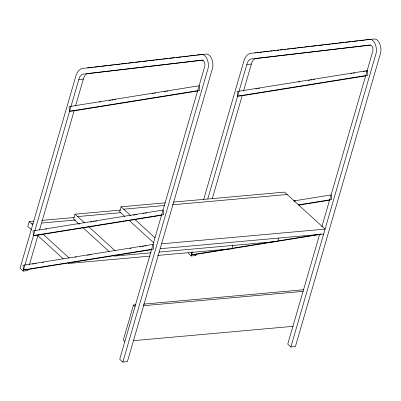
<?xml version="1.0" encoding="UTF-8"?>
<svg xmlns="http://www.w3.org/2000/svg" width="401" height="401" viewBox="0 0 401 401"><rect width="100%" height="100%" fill="white"/><g stroke="black" fill="none" stroke-linecap="round" stroke-linejoin="round"><path stroke-width="0.6" d="M28.055 269.452L27.704 270.65L23.163 271.061L79.042 78.706A10.13 6.055 84.9 0 1 82.977 74.105L202.325 60.125A4.341 2.596 84.9 0 1 204.861 65.985L119.714 359.216L122.826 362.058L127.373 361.652L212.715 67.619A10.055 6.01 84.9 0 0 206.846 54.04L196.535 55.137M75.664 105.573L83.583 78.3A10.13 6.055 84.9 0 1 87.518 73.699L203.177 60.085M207.768 198.931L247.081 63.609A10.13 6.055 84.9 0 1 251.016 59.007L370.364 45.027A4.341 2.596 84.9 0 1 372.895 50.887L321.828 226.811M243.527 91.072L251.622 63.203A10.13 6.055 84.9 0 1 255.557 58.601L370.589 45.057M33.574 221.151L29.203 221.547L27.779 226.455L31.463 229.818M29.448 264.65L38.17 234.635M39.564 229.833L74.27 110.375M120.586 210.099L75.032 214.189L73.604 219.101L79.132 224.149M165.377 202.821L121.072 206.806L119.643 211.713L124.711 216.339M114.455 255.021L114.14 256.114L150.956 252.805M135.974 304.815L133.483 305.041L123.318 340.023L124.876 341.446M122.826 362.058L208.174 68.025A10.055 6.01 84.9 0 0 202.304 54.446L82.13 68.496A15.824 9.459 84.9 0 0 75.979 75.684L20.05 268.214L23.163 271.061M203.603 199.698L244.019 60.581A15.824 9.459 84.9 0 1 250.164 53.398L370.339 39.348A10.055 6.01 84.9 0 1 376.208 52.927L290.865 346.96L295.407 346.554L380.75 52.521A10.055 6.01 84.9 0 0 374.88 38.942L365.812 39.894M196.264 253.753L195.743 255.552L191.202 255.958L192.42 251.758M212.309 198.525L242.129 95.874M232.916 244.956L231.808 248.775L157.548 255.447M278.585 238.149L277.632 241.422L159.072 252.074M319.732 234.029L287.748 344.118L290.865 346.96M254.705 52.987L255.462 52.847M99.523 102.07L100.756 101.869M109.398 100.486L110.631 100.285M111.864 100.09L113.097 99.889M114.335 99.694L115.568 99.493M151.974 93.654L153.207 93.453M154.445 93.258L155.678 93.057M164.315 91.669L165.548 91.473M166.786 91.273L168.019 91.077M69.594 111.232L199.798 90.335L199.267 85.744L69.067 106.636L69.594 111.232L74.135 110.821L198.164 90.922M255.833 88.852L257.066 88.656M258.304 88.456L259.537 88.26M298.414 82.02L299.647 81.819M308.284 80.436L309.522 80.235M310.755 80.04L311.988 79.839M313.221 79.644L314.454 79.443M350.865 73.604L352.098 73.403M353.331 73.208L354.564 73.007M363.206 71.624L364.439 71.423M365.672 71.228L366.905 71.027M237.628 96.135L367.832 75.238L367.301 70.641L237.101 91.538L237.628 96.135L242.169 95.724L366.203 75.824M45.524 229.222L46.757 229.021M78.225 223.974L79.463 223.773M90.566 221.994L91.804 221.793M93.037 221.598L94.27 221.397M95.503 221.202L96.741 221.001M133.147 215.162L134.38 214.961M135.613 214.766L136.846 214.565M143.017 213.573L144.255 213.377M145.488 213.177L146.721 212.981M33.489 235.512L163.688 214.62L163.162 210.024L32.957 230.916L33.489 235.512L38.03 235.106L162.059 215.202M293.552 200.966L331.196 194.926L331.722 199.518L298.404 204.866M294.394 201.152L295.627 200.951M298.625 205.152L330.093 200.104M32.451 264.084L33.684 263.888M34.922 263.688L36.155 263.492M42.326 262.5L43.559 262.304M75.027 257.252L76.265 257.056M87.373 255.272L88.606 255.076M89.839 254.876L91.072 254.675M129.949 248.44L131.182 248.239M139.824 246.856L141.057 246.655M142.29 246.46L143.523 246.259M144.756 246.064L145.994 245.863M23.504 269.883L153.703 248.986L153.177 244.389L22.972 265.287L23.504 269.883L28.045 269.472L152.074 249.567M191.207 251.908L191.538 254.785L228.56 248.841M231.648 248.344L273.607 241.613M277.928 240.921L321.121 233.989M319.492 234.57L196.079 254.374L191.538 254.785M87.428 67.944L93.007 67.288M94.25 67.142L99.829 66.486M101.067 66.34L106.646 65.689M107.889 65.543L113.468 64.887M114.706 64.741L120.285 64.085M121.528 63.939L127.107 63.288M128.345 63.142L133.924 62.486M135.162 62.34L140.746 61.684M141.984 61.538L147.563 60.887M148.801 60.741L154.38 60.085M155.623 59.939L161.202 59.283M162.44 59.137L168.019 58.486M169.262 58.34L174.841 57.684M176.079 57.538L181.658 56.882M182.901 56.736L188.48 56.08M189.718 55.934L195.297 55.283M256.705 52.701L258.565 52.481M259.803 52.336L262.284 52.045M263.522 51.899L265.382 51.679M266.625 51.534L269.101 51.243M270.344 51.097L272.204 50.882M273.442 50.737L275.923 50.446M277.161 50.3L279.021 50.08M280.259 49.935L282.74 49.644M283.983 49.498L285.843 49.278M287.081 49.133L289.562 48.842M290.8 48.696L296.379 48.045M297.617 47.894L303.201 47.243M304.439 47.097L310.018 46.441M311.256 46.295L316.835 45.639M318.078 45.493L323.657 44.842M324.895 44.696L330.474 44.04M331.717 43.894L337.296 43.238M338.534 43.092L344.113 42.441M345.356 42.295L350.935 41.639M352.173 41.493L357.752 40.837M358.995 40.691L364.574 40.04M78.796 79.568L83.338 79.157M246.831 64.471L251.372 64.06M173.488 202.094L284.565 192.114L325.096 229.121L161.603 243.813M123.683 209.187L164.866 205.487M172.355 204.816L287.176 194.5M77.644 216.575L120.701 212.705M41.684 220.425L74.135 217.507M31.814 223.928L33.062 223.818M41.799 223.031L75.498 220.004M160.179 248.725L323.672 234.034M68.315 263.467L150.059 256.119M143.453 304.143L303.567 289.758M143.137 305.732L303.256 291.347M133.598 340.66L293.091 326.329M194.405 254.334L195.743 255.552M188.084 253.116L191.202 255.958M121.072 206.806L130.621 215.522M134.781 219.322L155.132 237.903M129.317 220.545L153.728 242.836M75.032 214.189L84.581 222.911M88.741 226.71L115.107 250.78M82.817 227.512L109.072 251.487M133.483 305.041L135.042 306.464M29.203 221.547L32.742 224.776M42.917 234.064L69.278 258.134M37.453 235.287L63.248 258.84"/></g></svg>
